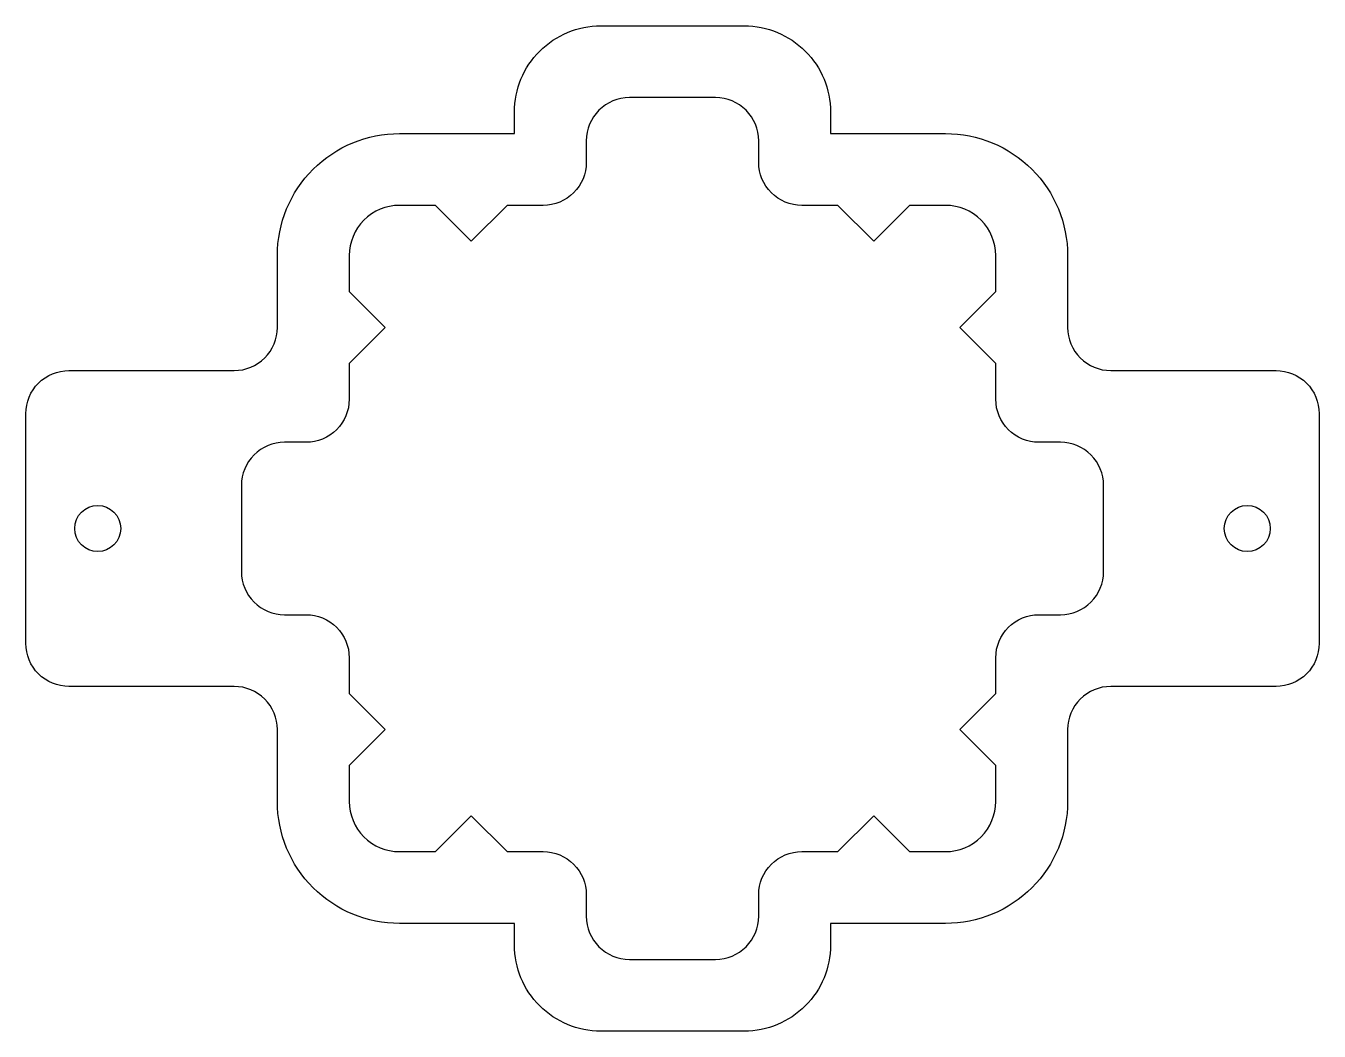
# Model space of a CAD drawing. Header units: millimetres. Extents: x -45 to 45, y -35 to 35.
import ezdxf

# ---------------------------------------------------------------- set-up
doc = ezdxf.new("R2010")
doc.units = ezdxf.units.MM
doc.layers.get('0').update_dxf_attribs({"linetype": 'CONTINUOUS'})

msp = doc.modelspace()

# ---------------------------------------------------------------- linework, layer by layer
for points in [[(-45, 8, -0.414214), (-42, 11), (-30.5, 11, 0.414214), (-27.5, 14), (-27.5, 19, -0.414214), (-19, 27.5), (-11, 27.5), (-11, 29, -0.414214), (-5, 35), (5, 35, -0.414214), (11, 29), (11, 27.5), (19, 27.5, -0.414214), (27.5, 19), (27.5, 14, 0.414214), (30.5, 11), (42, 11, -0.414214), (45, 8), (45, -8, -0.414214), (42, -11), (30.5, -11, 0.414214), (27.5, -14), (27.5, -19, -0.414214), (19, -27.5), (11, -27.5), (11, -29, -0.414214), (5, -35), (-5, -35, -0.414214), (-11, -29), (-11, -27.5), (-19, -27.5, -0.414214), (-27.5, -19), (-27.5, -14, 0.414214), (-30.5, -11), (-42, -11, -0.414214), (-45, -8)], [(22.5, -9, -0.414214), (25.5, -6), (27, -6, 0.414214), (30, -3), (30, 3, 0.414214), (27, 6), (25.5, 6, -0.414214), (22.5, 9), (22.5, 11.5), (20, 14), (22.5, 16.5), (22.5, 19, 0.414214), (19, 22.5), (16.5, 22.5), (14, 20), (11.5, 22.5), (9, 22.5, -0.414214), (6, 25.5), (6, 27, 0.414214), (3, 30), (-3, 30, 0.414214), (-6, 27), (-6, 25.5, -0.414214), (-9, 22.5), (-11.5, 22.5), (-14, 20), (-16.5, 22.5), (-19, 22.5, 0.414214), (-22.5, 19), (-22.5, 16.5), (-20, 14), (-22.5, 11.5), (-22.5, 9, -0.414214), (-25.5, 6), (-27, 6, 0.414214), (-30, 3), (-30, -3, 0.414214), (-27, -6), (-25.5, -6, -0.414214), (-22.5, -9), (-22.5, -11.5), (-20, -14), (-22.5, -16.5), (-22.5, -19, 0.414214), (-19, -22.5), (-16.5, -22.5), (-14, -20), (-11.5, -22.5), (-9, -22.5, -0.414214), (-6, -25.5), (-6, -27, 0.414214), (-3, -30), (3, -30, 0.414214), (6, -27), (6, -25.5, -0.414214), (9, -22.5), (11.5, -22.5), (14, -20), (16.5, -22.5), (19, -22.5, 0.414214), (22.5, -19), (22.5, -16.5), (20, -14), (22.5, -11.5)]]:
    msp.add_lwpolyline(points, format="xyb", close=True)
for centre in [(-40, 0), (40, 0)]:
    msp.add_circle(centre, 1.6)

doc.saveas('drawing.dxf')
